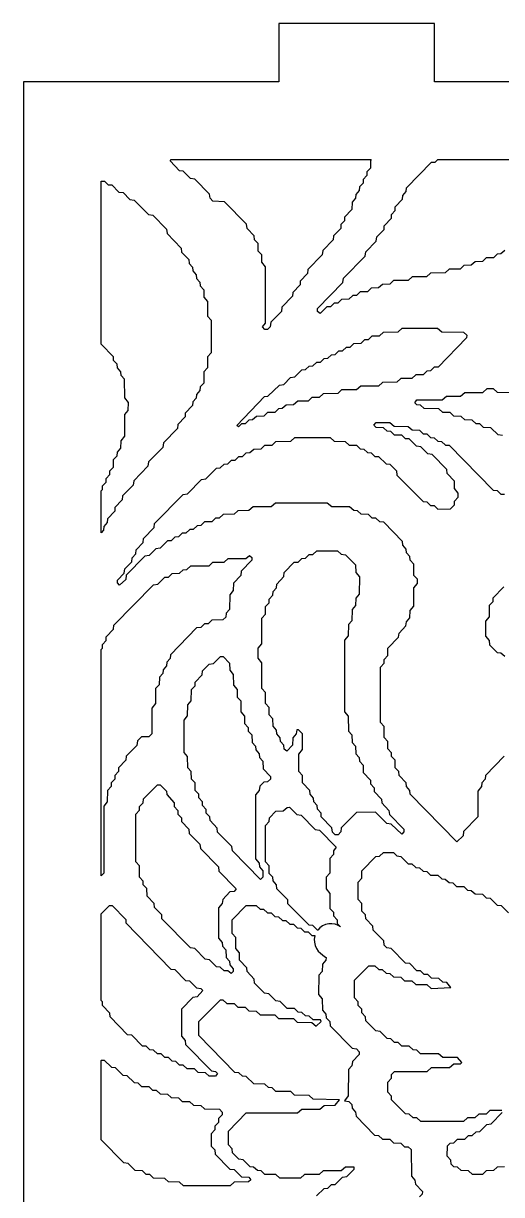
# Model space of a CAD drawing. Header units: millimetres. Extents: x 2 to 65, y 2 to 128.
# Drawn here: x 2 to 26.6, y 67.8 to 128 of the extents above; entities that cross this region are included whole.
import ezdxf

# ---------------------------------------------------------------- set-up
doc = ezdxf.new("R2010")
doc.units = ezdxf.units.MM
doc.layers.add('CUT', color=1, linetype='Continuous')

msp = doc.modelspace()

# ---------------------------------------------------------------- linework, layer by layer
at = {"layer": 'CUT'}
for points in [[(44.134, 2), (52.134, 2), (52.134, 5), (65.2679, 5), (65.2679, 125), (52.134, 125), (52.134, 128), (44.134, 128), (44.134, 125), (23.134, 125), (23.134, 128), (15.134, 128), (15.134, 125), (2, 125), (2, 5), (15.134, 5), (15.134, 2), (23.134, 2), (23.134, 5), (44.134, 5)], [(18.8928, 118.4364), (18.5197, 118.0454), (18.5116, 117.8548), (18.3291, 117.6576), (18.3211, 117.4671), (17.948, 117.0761), (17.9325, 116.8742), (17.3919, 116.3242), (17.3608, 116.0988), (16.6296, 115.3549), (16.606, 115.1408), (16.2329, 114.7497), (16.2248, 114.5592), (15.8518, 114.1681), (15.8437, 113.9776), (15.2957, 113.4163), (15.2646, 113.1909), (14.724, 112.6409), (14.6929, 112.4154), (14.549, 112.2729), (14.4152, 112.2729), (14.3014, 112.399), (14.4518, 112.5963), (14.4518, 115.4974), (14.2638, 115.7223), (14.2558, 116.1068), (14.0733, 116.3039), (14.0652, 116.6883), (13.8827, 116.8855), (13.8746, 117.0761), (13.5016, 117.4671), (13.4779, 117.6813), (12.3394, 118.8395), (11.7358, 118.8719), (11.5959, 119.018), (11.5723, 119.2322), (10.8148, 120.0027), (10.5924, 120.0351), (10.2192, 120.4066), (10.0207, 120.4228), (9.5399, 120.9422), (9.6023, 121), (19.8861, 121), (19.8537, 120.9533), (19.8456, 120.5689), (19.6631, 120.3717), (19.655, 120.1811), (19.4725, 119.984), (19.4645, 119.7934), (19.282, 119.5963), (19.2739, 119.4057), (19.0914, 119.2085), (19.0833, 119.018), (18.9008, 118.8208)], [(7.0223, 106.5555), (7.2103, 106.7805), (7.2103, 107.8993), (7.3954, 108.1097), (7.4008, 108.5184), (7.2103, 108.7566), (7.2048, 109.7093), (7.0223, 109.9065), (7.0143, 110.0971), (6.8318, 110.2942), (6.8237, 110.4848), (6.6412, 110.6819), (6.6331, 110.8725), (6, 111.5232), (6, 119.8993), (6.1641, 119.8919), (6.3582, 119.7065), (6.5452, 119.698), (6.9059, 119.3349), (7.1283, 119.3026), (7.4776, 118.9472), (7.7, 118.9148), (8.4304, 118.1718), (8.6528, 118.1394), (9.357, 117.423), (9.3881, 117.1976), (10.1193, 116.4537), (10.1348, 116.2519), (10.5079, 115.8609), (10.5159, 115.6703), (10.6984, 115.4731), (10.7065, 115.2826), (10.889, 115.0854), (10.8971, 114.8949), (11.0796, 114.6977), (11.0876, 114.5071), (11.2701, 114.31), (11.2782, 113.9256), (11.4633, 113.7151), (11.4688, 112.9563), (11.6539, 112.7458), (11.6513, 111.0697), (11.4688, 110.8725), (11.4607, 110.2942), (11.2782, 110.0971), (11.2701, 109.5188), (11.0876, 109.3216), (11.0796, 109.1311), (10.8971, 108.9339), (10.889, 108.7433), (10.7065, 108.5462), (10.6984, 108.3556), (10.3254, 107.9646), (10.3173, 107.774), (9.9442, 107.383), (9.9287, 107.1812), (9.1975, 106.4373), (9.1665, 106.2119), (8.4353, 105.468), (8.4042, 105.2426), (7.673, 104.4987), (7.6419, 104.2733), (7.1013, 103.7233), (7.0777, 103.5091), (6.7046, 103.1181), (6.6965, 102.9275), (6.3235, 102.5365), (6.3154, 102.3459), (6.1329, 102.1488), (6.1248, 101.9582), (6, 101.8233), (6, 103.9811), (6.0614, 104.0386), (6.0695, 104.2292), (6.252, 104.4264), (6.2601, 104.6169), (6.4426, 104.8141), (6.4506, 105.0046), (6.6331, 105.2018), (6.6412, 105.5862), (6.8237, 105.7834), (6.8318, 105.974), (7.0143, 106.1711)], [(17.8454, 110.9743), (18.0324, 110.9827), (18.2265, 111.1681), (18.4135, 111.1766), (18.6076, 111.362), (18.7947, 111.3704), (18.9888, 111.5559), (19.3664, 111.5643), (19.5605, 111.7497), (19.7475, 111.7581), (19.9416, 111.9436), (20.3192, 111.952), (20.5133, 112.1374), (21.272, 112.1459), (21.4797, 112.334), (23.3015, 112.334), (23.5091, 112.1459), (24.6354, 112.1402), (24.8003, 111.9836), (24.7929, 111.8338), (23.3264, 110.342), (23.128, 110.3259), (22.9339, 110.1404), (22.7468, 110.132), (22.5527, 109.9466), (22.1751, 109.9381), (21.9675, 109.75), (21.4129, 109.7443), (21.2052, 109.5561), (20.46, 109.5504), (20.2524, 109.3623), (19.345, 109.3623), (19.1225, 109.1711), (18.3638, 109.1627), (18.1697, 108.9773), (17.411, 108.9688), (17.2169, 108.7834), (16.8393, 108.775), (16.6452, 108.5895), (16.1054, 108.5868), (15.8829, 108.3957), (15.5053, 108.3872), (15.3112, 108.2018), (15.1242, 108.1934), (14.9301, 108.0079), (14.5525, 107.9995), (14.3584, 107.8141), (13.9808, 107.8057), (13.7867, 107.6202), (13.5997, 107.6118), (13.4056, 107.4264), (13.2185, 107.4179), (13.0664, 107.2752), (12.9775, 107.3341), (14.4038, 108.8341), (14.5739, 108.8445), (15.166, 109.4157), (15.3884, 109.448), (15.7377, 109.8034), (15.9601, 109.8358), (16.3208, 110.1988), (16.5079, 110.2073), (16.702, 110.3927), (16.889, 110.4011), (17.0831, 110.5866), (17.2701, 110.595), (17.4642, 110.7804), (17.6513, 110.7888)], [(10.0286, 99.7388), (10.2227, 99.9242), (10.4098, 99.9326), (10.6039, 100.1181), (11.5532, 100.1265), (11.7473, 100.3119), (12.3154, 100.3203), (12.5231, 100.5085), (13.4305, 100.5085), (13.6245, 100.6597), (13.7475, 100.5458), (13.7501, 100.4206), (13.1994, 99.8461), (13.1758, 99.6319), (12.8027, 99.2408), (12.7947, 98.8564), (12.6067, 98.6315), (12.6041, 97.8871), (12.4216, 97.69), (12.4061, 97.4881), (12.2622, 97.3456), (11.694, 97.3372), (11.4999, 97.1517), (11.3129, 97.1433), (11.1188, 96.9579), (10.9078, 96.9332), (9.5631, 95.5575), (9.555, 95.3669), (9.3725, 95.1698), (9.3645, 94.9792), (9.182, 94.782), (9.1739, 94.5915), (8.9914, 94.3943), (8.9833, 94.0099), (8.8008, 93.8127), (8.7954, 93.0538), (8.6048, 92.8157), (8.6022, 91.4897), (8.4509, 91.3359), (8.0733, 91.3275), (7.8636, 91.1223), (7.8325, 90.8968), (7.2919, 90.3469), (7.2682, 90.1327), (6.8952, 89.7416), (6.8871, 89.5511), (6.7046, 89.3539), (6.6965, 89.1634), (6.514, 88.9662), (6.506, 88.7756), (6.3235, 88.5785), (6.3154, 88.0002), (6.1275, 87.7753), (6.1275, 84.3301), (6, 84.1918), (6, 95.8301), (6.0614, 95.8965), (6.0695, 96.087), (6.252, 96.2842), (6.2601, 96.4748), (6.6331, 96.8658), (6.6486, 97.0676), (8.6868, 99.141), (8.9092, 99.1734), (9.2699, 99.5365), (9.4569, 99.5449), (9.651, 99.7303)], [(18.5142, 92.6286), (18.7048, 92.3904), (18.7103, 91.6315), (18.8928, 91.4344), (18.9008, 91.05), (19.0833, 90.8528), (19.0914, 90.4684), (19.2739, 90.2712), (19.282, 90.0806), (19.4645, 89.8835), (19.4725, 89.4991), (19.8456, 89.108), (19.8537, 88.9175), (20.0362, 88.7203), (20.0442, 88.5298), (20.4173, 88.1387), (20.4254, 87.9482), (20.7984, 87.5571), (20.8221, 87.343), (21.5607, 86.5878), (21.5607, 86.4493), (21.4513, 86.3382), (20.9148, 86.8525), (20.6924, 86.8848), (20.1003, 87.456), (19.1261, 87.4503), (18.3447, 86.6635), (18.3211, 86.4493), (18.1811, 86.3033), (18.0359, 86.2955), (17.892, 86.438), (17.8609, 86.6635), (17.3129, 87.2248), (17.3048, 87.4153), (17.1223, 87.6125), (17.1142, 87.803), (16.9318, 88.0002), (16.9237, 88.1908), (16.7412, 88.3879), (16.7331, 88.5785), (16.3601, 88.9695), (16.352, 89.3539), (16.1695, 89.5511), (16.1669, 90.4518), (16.3574, 90.69), (16.352, 91.4864), (16.1507, 91.699), (16.0565, 91.7015), (16.0343, 91.4897), (15.8518, 91.2925), (15.8437, 90.9081), (15.5437, 90.6031), (15.4147, 90.703), (15.3992, 90.9048), (15.2167, 91.102), (15.2086, 91.2925), (15.0261, 91.4897), (15.018, 91.6803), (14.8355, 91.8774), (14.8275, 92.2618), (14.645, 92.459), (14.6369, 92.8434), (14.4544, 93.0406), (14.4463, 93.6189), (14.2638, 93.816), (14.2612, 95.142), (14.0707, 95.3802), (14.0733, 95.8932), (14.2612, 96.1181), (14.2612, 97.4308), (14.4463, 97.6412), (14.4544, 98.0256), (14.6369, 98.2228), (14.645, 98.4134), (14.8275, 98.6105), (14.8355, 98.8011), (15.018, 98.9983), (15.0261, 99.1888), (15.3992, 99.5798), (15.4147, 99.7817), (15.9283, 100.3042), (16.1267, 100.3203), (16.3208, 100.5058), (16.5079, 100.5142), (16.702, 100.6996), (16.889, 100.7081), (17.0831, 100.8935), (18.1562, 100.8962), (18.3399, 100.7243), (18.5623, 100.6919), (19.0759, 100.1694), (19.0914, 99.7737), (19.2765, 99.5633), (19.2739, 98.6626), (19.0914, 98.4654), (19.0833, 98.081), (18.9008, 97.8838), (18.8928, 97.3055), (18.7103, 97.1084), (18.7022, 96.5301), (18.5142, 96.3052)], [(13.938, 90.8528), (13.9461, 90.6622), (14.1286, 90.4651), (14.1367, 90.2745), (14.3192, 90.0773), (14.3273, 89.6929), (14.7029, 89.2886), (14.7003, 89.1634), (14.5604, 89.0173), (14.3619, 89.0011), (14.1523, 88.796), (14.1286, 88.5818), (13.9407, 88.3568), (13.9407, 85.068), (14.1286, 84.8431), (14.1367, 84.6525), (14.3192, 84.4554), (14.3192, 84.123), (14.1962, 84.0091), (12.7467, 85.4687), (12.7157, 85.6942), (11.9845, 86.438), (11.969, 86.6399), (11.5959, 87.0309), (11.5878, 87.2215), (11.4053, 87.4186), (11.3973, 87.6092), (11.2148, 87.8063), (11.2067, 87.9969), (11.0242, 88.1941), (11.0161, 88.3846), (10.8336, 88.5818), (10.8256, 88.9662), (10.6431, 89.1634), (10.635, 89.5478), (10.4525, 89.745), (10.4444, 90.3232), (10.2593, 90.5337), (10.2593, 92.1966), (10.4444, 92.407), (10.4525, 92.9853), (10.635, 93.1824), (10.6431, 93.7607), (10.8256, 93.9579), (10.8336, 94.1484), (11.1911, 94.5158), (11.2148, 94.73), (11.5453, 95.0699), (11.7677, 95.1023), (12.1284, 95.4654), (12.2736, 95.4577), (12.5967, 95.129), (12.6067, 94.7611), (12.7947, 94.5361), (12.7973, 93.9856), (12.9852, 93.7607), (12.9933, 93.3763), (13.1758, 93.1791), (13.1784, 92.6286), (13.3664, 92.4037), (13.3744, 92.0193), (13.5569, 91.8221), (13.565, 91.6315), (13.7475, 91.4344), (13.7556, 91.05)], [(12.945, 83.527), (12.8339, 83.3876), (12.6229, 83.363), (12.2466, 82.9801), (12.223, 82.766), (12.035, 82.541), (12.035, 80.9969), (12.223, 80.772), (12.231, 80.5815), (12.4135, 80.3843), (12.4216, 79.9999), (12.6041, 79.8027), (12.6122, 79.6121), (12.7947, 79.415), (12.7947, 79.2765), (12.6852, 79.1653), (12.506, 79.3081), (12.319, 79.3165), (12.1249, 79.5019), (11.9378, 79.5104), (11.5771, 79.8735), (11.3547, 79.9058), (10.8148, 80.455), (10.5924, 80.4874), (9.126, 81.9792), (9.1105, 82.1811), (8.7374, 82.5721), (8.7293, 82.7627), (8.3563, 83.1537), (8.3482, 83.5381), (8.1657, 83.7353), (8.1576, 83.9258), (7.9752, 84.123), (7.9671, 84.7013), (7.782, 84.9117), (7.7846, 87.3633), (7.9671, 87.5605), (7.9752, 87.751), (8.1576, 87.9482), (8.1732, 88.15), (8.8888, 88.8741), (9.034, 88.8664), (9.357, 88.5377), (9.3671, 88.3637), (9.7456, 87.9449), (9.7537, 87.7543), (9.9362, 87.5571), (9.9442, 87.3666), (10.1267, 87.1694), (10.1348, 86.9789), (10.5079, 86.5878), (10.5315, 86.3737), (11.0721, 85.8237), (11.1032, 85.5982), (12.025, 84.6605), (12.056, 84.435)], [(17.7009, 81.7246), (17.5383, 81.6882), (17.3859, 81.6207), (17.2497, 81.5248), (17.1347, 81.4042), (17.13, 81.3968), (16.889, 81.6344), (16.6905, 81.6506), (15.6052, 82.7547), (15.5897, 82.9565), (15.0335, 83.5301), (15.018, 83.732), (14.8355, 83.9291), (14.8275, 84.1197), (14.645, 84.3168), (14.6369, 84.7013), (14.4518, 84.9117), (14.4544, 86.7817), (14.6369, 86.9789), (14.6524, 87.1807), (14.9869, 87.5171), (15.3645, 87.5255), (15.5586, 87.711), (15.6788, 87.7137), (16.0531, 87.3479), (16.2755, 87.3155), (17.0059, 86.5724), (17.2283, 86.54), (18.0903, 85.6595), (17.948, 85.4767), (17.9399, 85.2861), (17.7574, 85.089), (17.752, 84.3301), (17.5669, 84.1197), (17.5614, 83.5171), (17.752, 83.279), (17.7574, 82.5201), (17.9399, 82.3229), (17.948, 82.1323), (18.1305, 81.9352), (18.1386, 81.7446), (18.3039, 81.566), (18.1871, 81.64), (18.0316, 81.7001), (17.8675, 81.7286)], [(10.9396, 77.9672), (10.7172, 77.9348), (10.1348, 77.3345), (10.1293, 75.9566), (10.3173, 75.7316), (10.3409, 75.5174), (11.6701, 74.1653), (11.881, 74.1407), (11.9847, 74.0391), (11.881, 73.8884), (11.5567, 73.8884), (11.3626, 74.0738), (10.985, 74.0823), (10.7909, 74.2677), (10.4133, 74.2761), (10.2192, 74.4616), (10.0322, 74.47), (9.8381, 74.6554), (9.651, 74.6638), (9.4569, 74.8493), (9.2699, 74.8577), (9.0758, 75.0431), (8.8888, 75.0516), (8.6947, 75.237), (8.5076, 75.2454), (8.3135, 75.4309), (8.1265, 75.4393), (7.5752, 75.9962), (7.3528, 76.0286), (6.4581, 76.9388), (6.4426, 77.1407), (6.0695, 77.5317), (6.0614, 77.7223), (6, 77.7886), (6, 82.2461), (6.4249, 82.6733), (6.5566, 82.6628), (7.2608, 81.9465), (7.2708, 81.7724), (9.5738, 79.3996), (9.7848, 79.3749), (10.3361, 78.818), (10.5471, 78.7933), (10.9078, 78.4303), (11.1188, 78.4056), (11.2299, 78.2927)], [(8.832, 73.1714), (9.0261, 72.9859), (9.4037, 72.9775), (9.5978, 72.7921), (9.9754, 72.7837), (10.1695, 72.5982), (10.5471, 72.5898), (10.7412, 72.4044), (11.1188, 72.3959), (11.3129, 72.2105), (12.083, 72.1943), (12.223, 72.0483), (12.223, 71.9097), (12.0405, 71.7126), (12.0324, 71.522), (11.8499, 71.3248), (11.8418, 71.1343), (11.6593, 70.9371), (11.6593, 70.3068), (11.8418, 70.1097), (11.8655, 69.8955), (12.6229, 69.1249), (12.8453, 69.0925), (13.2185, 68.721), (13.5961, 68.7126), (13.6998, 68.5619), (13.5826, 68.4576), (12.8374, 68.4519), (12.6298, 68.2637), (10.2363, 68.2637), (10.0286, 68.4519), (9.4605, 68.4603), (9.2664, 68.6457), (8.6982, 68.6542), (8.5041, 68.8396), (8.3171, 68.848), (8.123, 69.0335), (7.7454, 69.0419), (7.3846, 69.405), (7.1622, 69.4373), (6, 70.623), (6, 74.6953), (6.0188, 74.7145), (6.1505, 74.725), (6.5248, 74.3592), (6.7222, 74.3373), (7.1204, 73.9552), (7.3189, 73.9391), (7.6921, 73.5675), (7.8792, 73.5591), (8.0733, 73.3737), (8.4509, 73.3652), (8.6449, 73.1798)]]:
    msp.add_lwpolyline(points, close=True, dxfattribs=at)
for points in [[(26.7487, 116.3356), (26.5546, 116.1501), (26.3676, 116.1417), (26.1735, 115.9563), (25.7959, 115.9478), (25.6018, 115.7624), (25.2242, 115.754), (25.0301, 115.5685), (24.6525, 115.5601), (24.4584, 115.3747), (23.8902, 115.3662), (23.6826, 115.1781), (22.9374, 115.1724), (22.7298, 114.9842), (21.9846, 114.9785), (21.7769, 114.7904), (21.0317, 114.7847), (20.8376, 114.5992), (20.46, 114.5908), (20.2659, 114.4054), (19.8883, 114.3969), (19.6942, 114.2115), (19.3166, 114.2031), (19.1225, 114.0176), (18.9355, 114.0092), (18.7414, 113.8238), (18.3638, 113.8154), (18.1697, 113.6299), (17.9827, 113.6215), (17.7886, 113.4361), (17.6015, 113.4276), (17.2588, 113.091), (17.1223, 113.2021), (17.1298, 113.352), (18.4326, 114.6774), (18.4637, 114.9028), (19.576, 116.0344), (19.6071, 116.2599), (20.1477, 116.8098), (20.1714, 117.024), (20.5444, 117.4151), (20.5525, 117.6056), (20.9256, 117.9966), (20.9336, 118.1872), (21.1161, 118.3844), (21.1242, 118.5749), (21.4973, 118.9659), (21.5053, 119.1565), (21.6878, 119.3537), (21.7033, 119.5555), (22.9906, 120.8612), (23.1777, 120.8696), (23.3142, 121), (31.8503, 121)], [(26.6318, 106.8201), (26.4094, 106.8525), (26.0362, 107.2241), (25.6586, 107.2325), (25.4645, 107.4179), (25.2774, 107.4264), (25.0833, 107.6118), (24.7057, 107.6202), (24.5116, 107.8057), (24.134, 107.8141), (23.9399, 107.9995), (23.5623, 108.0079), (23.3682, 108.1934), (22.6095, 108.2018), (22.4154, 108.3872), (22.2284, 108.3957), (22.1247, 108.4973), (22.2284, 108.6479), (23.5305, 108.6507), (23.7529, 108.8418), (24.4833, 108.8445), (24.7057, 109.0357), (25.6267, 109.0384), (25.8491, 109.2295), (26.16, 109.2323), (26.3676, 109.0441), (27.3033, 109.0384)], [(26.7248, 90.342), (25.7612, 89.3539), (25.7531, 89.1634), (25.5706, 88.9662), (25.5626, 88.7756), (25.3746, 88.5507), (25.372, 87.2248), (24.6334, 86.4696), (24.6097, 86.2555), (24.2962, 85.9477), (21.8865, 88.3879), (21.8784, 88.5785), (21.6959, 88.7756), (21.6878, 88.9662), (21.3222, 89.3459), (21.3067, 89.5478), (21.1242, 89.745), (21.1161, 90.1294), (20.9336, 90.3265), (20.9256, 90.5171), (20.7431, 90.7143), (20.735, 91.0987), (20.5499, 91.3091), (20.5444, 91.8741), (20.3619, 92.0713), (20.3619, 94.9239), (20.5444, 95.121), (20.5525, 95.3116), (20.735, 95.5088), (20.7431, 95.8932), (21.2911, 96.4544), (21.3148, 96.6686), (21.6723, 97.036), (21.6959, 97.2502), (21.8784, 97.4474), (21.8865, 97.8318), (22.0744, 98.0567), (22.077, 98.995), (22.265, 99.2199), (22.2595, 99.4347), (22.077, 99.6319), (22.069, 100.2101), (21.8865, 100.4073), (21.8784, 100.5979), (21.6959, 100.795), (21.6878, 100.9856), (21.5053, 101.1828), (21.4973, 101.3733), (20.5337, 102.3613), (20.3227, 102.386), (20.1286, 102.5714), (19.9416, 102.5798), (19.7475, 102.7653), (19.3699, 102.7737), (19.1758, 102.9591), (18.9888, 102.9676), (18.7663, 103.1587), (17.8589, 103.1587), (17.6229, 103.3526), (14.962, 103.3526), (14.7395, 103.1614), (13.8186, 103.1587), (13.5961, 102.9676), (13.028, 102.9591), (12.8339, 102.7737), (12.2657, 102.7653), (12.0716, 102.5798), (11.8846, 102.5714), (11.6905, 102.386), (11.3129, 102.3776), (11.1188, 102.1921), (10.9317, 102.1837), (10.7376, 101.9983), (10.5506, 101.9898), (10.3565, 101.8044), (10.1695, 101.796), (9.9754, 101.6105), (9.7883, 101.6021), (9.5942, 101.4167), (9.4072, 101.4082), (9.034, 101.0367), (8.8116, 101.0043), (8.4623, 100.649), (8.2399, 100.6166), (7.2919, 99.6522), (7.2608, 99.4267), (6.9412, 99.133), (6.8318, 99.2441), (6.8318, 99.3827), (7.1892, 99.7501), (7.2129, 99.9643), (7.5704, 100.3316), (7.5914, 100.5326), (7.7765, 100.743), (7.792, 100.9448), (8.1576, 101.3246), (8.1732, 101.5264), (8.7293, 102.1), (8.7448, 102.3019), (10.2113, 103.7937), (10.4337, 103.8261), (11.1641, 104.5691), (11.3865, 104.6015), (11.9264, 105.1507), (12.1249, 105.1669), (12.319, 105.3523), (12.506, 105.3607), (12.7001, 105.5462), (12.8871, 105.5546), (13.0812, 105.74), (13.2683, 105.7485), (13.4623, 105.9339), (13.6494, 105.9423), (13.8435, 106.1278), (14.2211, 106.1362), (14.4152, 106.3216), (14.7928, 106.33), (14.9869, 106.5155), (15.7456, 106.5239), (15.9532, 106.7121), (17.7751, 106.7121), (17.9827, 106.5239), (18.5373, 106.5182), (18.7449, 106.33), (19.1225, 106.3216), (19.3166, 106.1362), (19.5037, 106.1278), (19.6978, 105.9423), (19.8848, 105.9339), (20.0789, 105.7485), (20.2659, 105.74), (20.6506, 105.3607), (20.8491, 105.3446), (21.1796, 105.0046), (21.2032, 104.7905), (22.5563, 103.4221), (22.7433, 103.4137), (22.9374, 103.2283), (23.1244, 103.2198), (23.3185, 103.0344), (23.9639, 103.0506), (24.1652, 103.2632), (24.1733, 103.4538), (24.3558, 103.6509), (24.3612, 103.8657), (24.1733, 104.0907), (24.1652, 104.4751), (23.7921, 104.8661), (23.7685, 105.0803), (23.0111, 105.8508), (22.7887, 105.8832), (22.4394, 106.2386), (22.217, 106.2709), (21.8437, 106.6425), (21.6567, 106.6509), (21.4626, 106.8364), (21.085, 106.8448), (20.8909, 107.0302), (20.7039, 107.0386), (20.5098, 107.2241), (20.1322, 107.2325), (20.0184, 107.3586), (20.1457, 107.4875), (20.8376, 107.4848), (21.0601, 107.2936), (21.7905, 107.2909), (21.9846, 107.1055), (22.3622, 107.0971), (22.5563, 106.9116), (22.7433, 106.9032), (22.9374, 106.7178), (23.1244, 106.7093), (23.3185, 106.5239), (23.5056, 106.5155), (23.6997, 106.33), (23.8867, 106.3216), (26.1531, 104.0199), (26.3641, 103.9953), (26.5581, 103.8098), (26.7452, 103.8014)], [(26.6985, 99.039), (26.1423, 98.4654), (26.1343, 98.2748), (25.9518, 98.0777), (25.9437, 97.4994), (25.7557, 97.2745), (25.7557, 96.5058), (25.9437, 96.2809), (25.9673, 96.0667), (26.3676, 95.6677), (26.5546, 95.6593), (26.7487, 95.4738)], [(26.6075, 72.1354), (25.9865, 72.1352), (25.7924, 71.9498), (25.4148, 71.9414), (25.2207, 71.7559), (24.8431, 71.7475), (24.6354, 71.5593), (22.4325, 71.5593), (22.2249, 71.7475), (22.0378, 71.7559), (21.8437, 71.9414), (21.6453, 71.9575), (20.9336, 72.6852), (20.9256, 72.8757), (20.7431, 73.0729), (20.7405, 73.5859), (20.9256, 73.7963), (20.9336, 73.9869), (21.085, 74.1407), (22.7682, 74.1434), (22.9906, 74.3345), (23.9116, 74.3373), (24.134, 74.5284), (24.4833, 74.5311), (24.5511, 74.5958), (24.3211, 74.8493), (23.5623, 74.8577), (23.3399, 75.0488), (22.419, 75.0516), (22.2249, 75.237), (22.0378, 75.2454), (21.8437, 75.4309), (21.4661, 75.4393), (21.272, 75.6247), (21.085, 75.6332), (20.8909, 75.8186), (20.7039, 75.827), (20.3431, 76.1901), (20.1207, 76.2225), (19.6071, 76.745), (19.5916, 76.9468), (19.4091, 77.144), (19.401, 77.3345), (19.2185, 77.5317), (19.2105, 77.7223), (19.028, 77.9194), (19.028, 78.8334), (19.7646, 79.5715), (20.0754, 79.5688), (20.2695, 79.3834), (20.4565, 79.3749), (20.6506, 79.1895), (20.8376, 79.1811), (21.0317, 78.9956), (21.4093, 78.9872), (21.6034, 78.8018), (21.981, 78.7933), (22.1751, 78.6079), (22.7433, 78.5995), (22.9657, 78.4083), (23.9744, 78.4485), (23.7733, 78.7103), (23.5623, 78.7349), (23.3682, 78.9204), (22.9906, 78.9288), (22.7966, 79.1142), (22.6095, 79.1226), (22.4154, 79.3081), (22.2284, 79.3165), (21.8677, 79.6796), (21.6453, 79.712), (20.9148, 80.455), (20.6924, 80.4874), (20.5525, 80.6335), (20.5289, 80.8477), (19.9882, 81.3976), (19.9727, 81.5995), (19.6071, 81.9792), (19.5916, 82.1811), (19.4091, 82.3782), (19.401, 82.7627), (19.2159, 82.9731), (19.2159, 83.8605), (19.401, 84.071), (19.4091, 84.4554), (20.1207, 85.183), (20.3192, 85.1992), (20.5133, 85.3846), (21.0282, 85.3846), (21.1984, 85.2154), (21.4093, 85.1908), (21.794, 84.8115), (21.981, 84.803), (22.1751, 84.6176), (22.3622, 84.6092), (22.5563, 84.4237), (22.7433, 84.4153), (22.9374, 84.2299), (23.315, 84.2215), (23.5091, 84.036), (23.6961, 84.0276), (23.8902, 83.8422), (24.0773, 83.8337), (24.2714, 83.6483), (24.649, 83.6399), (24.8431, 83.4544), (25.0301, 83.446), (25.2242, 83.2606), (25.6018, 83.2521), (25.7959, 83.0667), (25.9943, 83.0505), (26.3676, 82.679), (26.566, 82.6628), (26.9393, 82.2913)], [(17.0796, 67.7517), (17.4642, 68.131), (17.6513, 68.1394), (17.8454, 68.3248), (18.0324, 68.3333), (18.4056, 68.7048), (18.628, 68.7372), (19.0043, 69.12), (19.0057, 69.2136), (18.5544, 69.2273), (18.3467, 69.0392), (17.411, 69.0335), (17.2034, 68.8453), (16.4582, 68.8396), (16.2505, 68.6514), (15.191, 68.6514), (14.9833, 68.8396), (14.4152, 68.848), (14.2211, 69.0335), (14.034, 69.0419), (13.84, 69.2273), (13.6529, 69.2357), (13.2922, 69.5988), (13.0812, 69.6235), (12.7467, 69.9598), (12.7312, 70.1617), (12.5461, 70.3721), (12.5461, 71.0657), (13.4623, 72.0082), (16.0984, 72.0109), (16.3208, 72.2021), (17.2418, 72.2048), (17.4642, 72.3959), (18.0324, 72.4044), (18.2574, 72.6824), (16.9061, 72.7225), (16.6984, 72.9107), (15.9397, 72.9191), (15.7456, 73.1045), (14.9869, 73.113), (14.7928, 73.2984), (14.6057, 73.3068), (14.4116, 73.4923), (13.8435, 73.5007), (13.4588, 73.88), (13.2718, 73.8884), (13.0777, 74.0738), (12.8792, 74.09), (11.0216, 75.9941), (11.0242, 76.7009), (12.1419, 77.8268), (12.2622, 77.824), (12.4563, 77.6386), (12.8339, 77.6302), (13.028, 77.4447), (13.4056, 77.4363), (13.5997, 77.2509), (13.9773, 77.2425), (14.1714, 77.057), (14.9301, 77.0486), (15.1242, 76.8632), (15.8829, 76.8547), (16.077, 76.6693), (16.8358, 76.6609), (17.0547, 76.4704), (17.3049, 76.7044), (17.2698, 76.7881), (16.8925, 76.7963), (16.6984, 76.9818), (16.5114, 76.9902), (16.3173, 77.1756), (16.1303, 77.184), (15.9362, 77.3695), (15.5586, 77.3779), (15.1978, 77.741), (14.9754, 77.7734), (14.6262, 78.1287), (14.4038, 78.1611), (13.8901, 78.6836), (13.8746, 78.8854), (13.5016, 79.2765), (13.4935, 79.467), (13.1204, 79.858), (13.1124, 80.2425), (12.9273, 80.4529), (12.9218, 81.0179), (12.7367, 81.2283), (12.7393, 81.9352), (13.4623, 82.6706), (13.9773, 82.6706), (14.1714, 82.4851), (14.3449, 82.4794), (14.5525, 82.2913), (14.7395, 82.2828), (14.9336, 82.0974), (15.1207, 82.089), (15.3148, 81.9035), (15.5018, 81.8951), (15.6959, 81.7097), (15.8829, 81.7013), (16.077, 81.5158), (16.2641, 81.5074), (16.4582, 81.322), (16.6452, 81.3135), (16.8393, 81.1281), (16.9906, 81.1213), (16.9855, 81.108), (16.9569, 80.9438), (16.961, 80.7772), (16.9974, 80.6147), (17.0649, 80.4623), (17.1608, 80.326), (17.2814, 80.2111), (17.488, 80.0497), (17.5649, 80.001), (17.5588, 79.858), (17.3763, 79.6609), (17.3682, 79.2765), (17.1857, 79.0793), (17.1803, 78.089), (17.3682, 77.8641), (17.3763, 77.2858), (17.5588, 77.0887), (17.5669, 76.8981), (17.7494, 76.7009), (17.773, 76.4867), (18.9116, 75.3285), (19.1225, 75.3038), (19.2739, 75.15), (19.2739, 75.0115), (18.9164, 74.6441), (18.8928, 74.4299), (18.7103, 74.2328), (18.7048, 72.8923), (18.5199, 72.6326), (18.7414, 72.5898), (18.8853, 72.4473), (18.9008, 72.2454), (19.0833, 72.0483), (19.107, 71.8341), (20.055, 70.8697), (20.2659, 70.845), (20.46, 70.6596), (20.8376, 70.6512), (21.0317, 70.4657), (21.4093, 70.4573), (21.6034, 70.2719), (21.7905, 70.2635), (21.9344, 70.1209), (21.9499, 68.7559), (22.1324, 68.5588), (22.156, 68.3446), (22.5161, 67.9639), (22.5135, 67.8387), (22.3736, 67.6926)], [(26.7452, 69.2357), (26.3676, 69.2273), (26.1735, 69.0419), (25.7959, 69.0335), (25.6018, 68.848), (25.0869, 68.848), (24.8928, 69.0335), (24.5152, 69.0419), (24.3211, 69.2273), (24.134, 69.2357), (23.9901, 69.3783), (23.9746, 69.5801), (23.7921, 69.7773), (23.7996, 70.3148), (23.9435, 70.4573), (24.1305, 70.4657), (24.3246, 70.6512), (24.7022, 70.6596), (24.8963, 70.845), (25.0833, 70.8535), (25.2774, 71.0389), (25.4645, 71.0473), (25.8377, 71.4189), (26.0601, 71.4513), (26.627, 72.0279)]]:
    msp.add_lwpolyline(points, dxfattribs=at)

doc.saveas('drawing.dxf')
